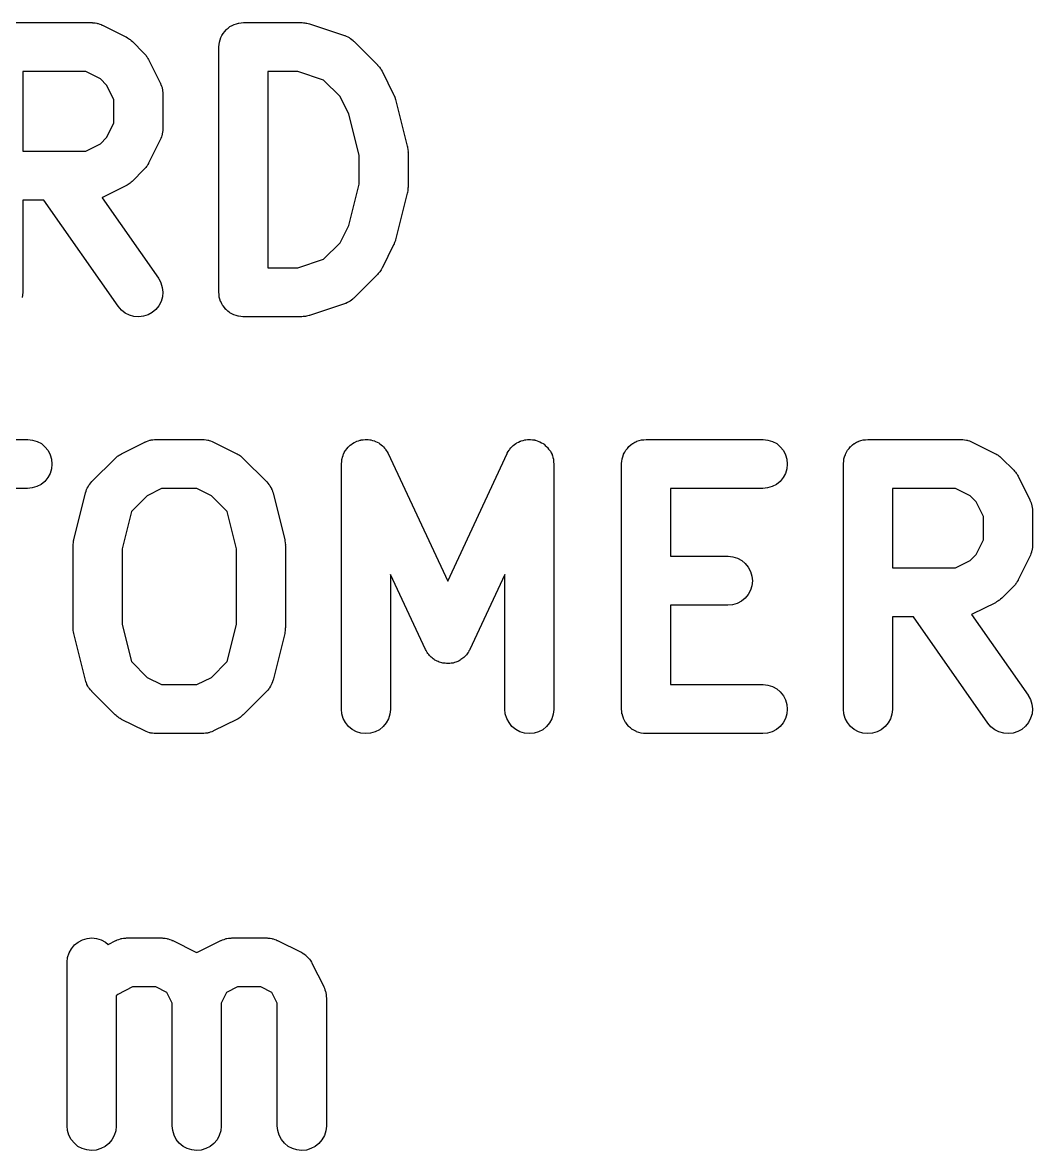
# Model space of a CAD drawing. Extents: x 74 to 212, y -170 to -83.
# Drawn here: x 205.43 to 211.61, y -112.3 to -105.4 of the extents above; entities that cross this region are included whole.
import ezdxf

# ---------------------------------------------------------------- set-up
doc = ezdxf.new("R2010")
doc.units = 0
doc.header["$MEASUREMENT"] = 0
doc.layers.add('BLACK', color=7, linetype='CONTINUOUS')

msp = doc.modelspace()

# ---------------------------------------------------------------- linework, layer by layer
at = {"layer": 'BLACK', "linetype": 'CONTINUOUS'}
for p, q in [((205.285, -105.404), (205.856, -105.404)), ((205.856, -105.404), (205.858, -105.404)), ((205.858, -105.404), (205.862, -105.405)), ((205.862, -105.405), (205.867, -105.405)), ((205.867, -105.405), (205.877, -105.406)), ((205.877, -105.406), (205.887, -105.408)), ((205.887, -105.408), (205.891, -105.409)), ((205.891, -105.409), (205.896, -105.41)), ((205.896, -105.41), (205.905, -105.413)), ((205.905, -105.413), (205.915, -105.416)), ((205.915, -105.416), (205.919, -105.419)), ((205.919, -105.419), (205.923, -105.42)), ((205.923, -105.42), (206.066, -105.492)), ((206.691, -105.438), (206.702, -105.429)), ((206.702, -105.429), (206.715, -105.422)), ((206.702, -105.429), (206.702, -105.429)), ((206.702, -105.429), (206.702, -105.429)), ((206.715, -105.422), (206.727, -105.416)), ((206.727, -105.416), (206.728, -105.415)), ((206.728, -105.415), (206.742, -105.411)), ((206.728, -105.415), (206.728, -105.415)), ((206.742, -105.411), (206.755, -105.407)), ((206.755, -105.407), (206.756, -105.407)), ((206.756, -105.407), (206.77, -105.406)), ((206.756, -105.407), (206.756, -105.407)), ((206.77, -105.406), (206.785, -105.404)), ((206.785, -105.404), (207.142, -105.404)), ((207.142, -105.404), (207.144, -105.404)), ((207.144, -105.404), (207.152, -105.405)), ((207.152, -105.405), (207.161, -105.405)), ((207.161, -105.405), (207.167, -105.407)), ((207.167, -105.407), (207.173, -105.408)), ((207.173, -105.408), (207.181, -105.41)), ((207.181, -105.41), (207.189, -105.412)), ((207.189, -105.412), (207.403, -105.483)), ((206.066, -105.492), (206.068, -105.492)), ((206.068, -105.492), (206.075, -105.497)), ((206.075, -105.497), (206.082, -105.501)), ((206.082, -105.501), (206.087, -105.505)), ((206.642, -105.51), (206.646, -105.496)), ((206.646, -105.496), (206.647, -105.495)), ((206.646, -105.496), (206.646, -105.496)), ((206.647, -105.495), (206.653, -105.483)), ((206.653, -105.483), (206.66, -105.47)), ((206.66, -105.47), (206.66, -105.47)), ((206.66, -105.47), (206.661, -105.47)), ((206.661, -105.47), (206.67, -105.459)), ((206.67, -105.459), (206.679, -105.448)), ((206.679, -105.448), (206.679, -105.447)), ((206.679, -105.447), (206.68, -105.447)), ((206.68, -105.447), (206.691, -105.438)), ((207.403, -105.483), (207.405, -105.484)), ((207.405, -105.484), (207.409, -105.486)), ((207.409, -105.486), (207.414, -105.487)), ((207.414, -105.487), (207.423, -105.492)), ((207.423, -105.492), (207.432, -105.496)), ((207.432, -105.496), (207.436, -105.499)), ((207.436, -105.499), (207.439, -105.501)), ((207.439, -105.501), (207.447, -105.508)), ((206.087, -105.505), (206.092, -105.508)), ((206.092, -105.508), (206.098, -105.514)), ((206.098, -105.514), (206.105, -105.52)), ((206.105, -105.52), (206.176, -105.591)), ((206.635, -105.552), (206.636, -105.538)), ((206.635, -105.553), (206.635, -105.552)), ((206.635, -105.554), (206.635, -105.553)), ((206.635, -105.553), (206.635, -105.553)), ((206.635, -105.553), (206.635, -105.553)), ((206.635, -107.054), (206.635, -105.554)), ((206.636, -105.538), (206.638, -105.524)), ((206.638, -105.523), (206.642, -105.51)), ((206.638, -105.524), (206.638, -105.523)), ((206.638, -105.524), (206.638, -105.524)), ((207.447, -105.508), (207.456, -105.514)), ((207.456, -105.514), (207.459, -105.517)), ((207.459, -105.517), (207.462, -105.52)), ((207.462, -105.52), (207.605, -105.662)), ((206.176, -105.591), (206.178, -105.593)), ((206.178, -105.593), (206.183, -105.599)), ((206.183, -105.599), (206.189, -105.605)), ((206.189, -105.605), (206.192, -105.611)), ((206.192, -105.611), (206.196, -105.615)), ((206.196, -105.615), (206.2, -105.623)), ((206.2, -105.623), (206.204, -105.63)), ((206.204, -105.63), (206.276, -105.773)), ((205.435, -105.704), (205.435, -106.19)), ((205.821, -105.704), (205.435, -105.704)), ((205.91, -105.749), (205.821, -105.704)), ((206.935, -105.704), (206.935, -106.904)), ((207.117, -105.704), (206.935, -105.704)), ((207.275, -105.757), (207.117, -105.704)), ((207.605, -105.662), (207.606, -105.664)), ((207.606, -105.664), (207.612, -105.671)), ((207.612, -105.671), (207.617, -105.677)), ((207.617, -105.677), (207.621, -105.682)), ((207.621, -105.682), (207.625, -105.687)), ((207.625, -105.687), (207.628, -105.694)), ((207.628, -105.694), (207.633, -105.701)), ((207.633, -105.701), (207.704, -105.844)), ((205.947, -105.786), (205.91, -105.749)), ((206.276, -105.773), (206.277, -105.775)), ((206.277, -105.775), (206.278, -105.779)), ((207.376, -105.857), (207.275, -105.757)), ((205.992, -105.875), (205.947, -105.786)), ((206.278, -105.779), (206.28, -105.783)), ((206.28, -105.783), (206.283, -105.793)), ((206.283, -105.793), (206.287, -105.802)), ((206.287, -105.802), (206.288, -105.807)), ((206.288, -105.807), (206.289, -105.811)), ((206.289, -105.811), (206.29, -105.821)), ((206.29, -105.821), (206.291, -105.831)), ((206.291, -105.831), (206.291, -105.836)), ((206.291, -105.836), (206.292, -105.84)), ((206.292, -105.84), (206.292, -106.054)), ((207.704, -105.844), (207.705, -105.846)), ((207.705, -105.846), (207.706, -105.847)), ((205.992, -106.019), (205.992, -105.875)), ((207.429, -105.964), (207.376, -105.857)), ((207.706, -105.847), (207.706, -105.847)), ((207.706, -105.847), (207.711, -105.861)), ((207.711, -105.861), (207.715, -105.874)), ((207.715, -105.874), (207.716, -105.874)), ((207.716, -105.874), (207.716, -105.875)), ((207.716, -105.875), (207.787, -106.161)), ((207.492, -106.216), (207.429, -105.964)), ((205.947, -106.108), (205.992, -106.019)), ((205.91, -106.145), (205.947, -106.108)), ((206.276, -106.121), (206.204, -106.264)), ((206.277, -106.117), (206.276, -106.121)), ((206.28, -106.113), (206.277, -106.117)), ((206.283, -106.104), (206.28, -106.113)), ((206.286, -106.094), (206.283, -106.104)), ((206.287, -106.09), (206.286, -106.094)), ((206.288, -106.085), (206.287, -106.09)), ((206.29, -106.075), (206.288, -106.085)), ((206.291, -106.065), (206.29, -106.075)), ((206.292, -106.056), (206.291, -106.061)), ((206.291, -106.061), (206.291, -106.065)), ((206.292, -106.054), (206.292, -106.056)), ((205.435, -106.19), (205.821, -106.19)), ((205.821, -106.19), (205.91, -106.145)), ((207.787, -106.161), (207.788, -106.163)), ((207.788, -106.163), (207.788, -106.165)), ((207.788, -106.165), (207.789, -106.168)), ((207.789, -106.168), (207.79, -106.18)), ((207.79, -106.18), (207.792, -106.192)), ((207.492, -106.393), (207.492, -106.216)), ((207.792, -106.192), (207.791, -106.194)), ((207.791, -106.194), (207.792, -106.197)), ((207.792, -106.197), (207.792, -106.411)), ((206.176, -106.303), (206.105, -106.375)), ((206.182, -106.297), (206.176, -106.303)), ((206.188, -106.291), (206.182, -106.297)), ((206.191, -106.285), (206.188, -106.291)), ((206.195, -106.281), (206.191, -106.285)), ((206.199, -106.273), (206.195, -106.281)), ((206.203, -106.266), (206.199, -106.273)), ((206.204, -106.264), (206.203, -106.266)), ((206.073, -106.398), (206.066, -106.403)), ((206.08, -106.394), (206.073, -106.398)), ((206.085, -106.39), (206.08, -106.394)), ((206.091, -106.387), (206.085, -106.39)), ((206.097, -106.381), (206.091, -106.387)), ((206.103, -106.376), (206.097, -106.381)), ((206.105, -106.375), (206.103, -106.376)), ((207.429, -106.645), (207.492, -106.393)), ((206.066, -106.403), (205.923, -106.474)), ((207.787, -106.448), (207.716, -106.733)), ((207.788, -106.445), (207.787, -106.448)), ((207.79, -106.431), (207.788, -106.443)), ((207.788, -106.443), (207.788, -106.445)), ((207.791, -106.419), (207.79, -106.431)), ((207.792, -106.413), (207.791, -106.416)), ((207.791, -106.416), (207.791, -106.419)), ((207.792, -106.411), (207.792, -106.413)), ((205.564, -106.49), (205.435, -106.49)), ((205.435, -106.49), (205.435, -107.054)), ((206.019, -107.14), (205.564, -106.49)), ((205.921, -106.475), (205.92, -106.476)), ((205.92, -106.476), (206.265, -106.968)), ((205.923, -106.474), (205.921, -106.475)), ((207.376, -106.751), (207.429, -106.645)), ((207.715, -106.737), (207.71, -106.75)), ((207.716, -106.733), (207.715, -106.736)), ((207.715, -106.736), (207.715, -106.736)), ((207.715, -106.736), (207.715, -106.737)), ((207.275, -106.852), (207.376, -106.751)), ((207.704, -106.764), (207.633, -106.907)), ((207.705, -106.764), (207.704, -106.764)), ((207.71, -106.75), (207.705, -106.763)), ((207.705, -106.763), (207.705, -106.764)), ((207.117, -106.904), (207.275, -106.852)), ((206.935, -106.904), (207.117, -106.904)), ((207.605, -106.946), (207.462, -107.089)), ((207.61, -106.94), (207.605, -106.946)), ((207.616, -106.933), (207.61, -106.94)), ((207.619, -106.928), (207.616, -106.933)), ((207.623, -106.923), (207.619, -106.928)), ((207.627, -106.916), (207.623, -106.923)), ((207.632, -106.909), (207.627, -106.916)), ((207.633, -106.907), (207.632, -106.909)), ((206.265, -106.968), (206.266, -106.97)), ((206.266, -106.97), (206.28, -106.996)), ((206.28, -106.996), (206.288, -107.024)), ((205.435, -107.056), (205.431, -107.085)), ((205.435, -107.054), (205.435, -107.056)), ((206.289, -107.082), (206.281, -107.11)), ((206.288, -107.024), (206.292, -107.053)), ((206.292, -107.053), (206.289, -107.082)), ((206.636, -107.068), (206.635, -107.054)), ((206.637, -107.082), (206.636, -107.068)), ((206.637, -107.083), (206.637, -107.082)), ((206.641, -107.097), (206.637, -107.083)), ((206.637, -107.083), (206.637, -107.083)), ((206.038, -107.163), (206.019, -107.14)), ((206.267, -107.136), (206.249, -107.159)), ((206.281, -107.11), (206.267, -107.136)), ((206.645, -107.11), (206.641, -107.097)), ((206.646, -107.111), (206.645, -107.11)), ((206.652, -107.124), (206.646, -107.111)), ((206.646, -107.111), (206.646, -107.111)), ((206.659, -107.136), (206.652, -107.124)), ((206.659, -107.137), (206.659, -107.136)), ((206.66, -107.137), (206.659, -107.137)), ((206.668, -107.148), (206.66, -107.137)), ((206.677, -107.159), (206.668, -107.148)), ((207.403, -107.125), (207.189, -107.197)), ((207.407, -107.123), (207.403, -107.125)), ((207.412, -107.122), (207.407, -107.123)), ((207.421, -107.117), (207.412, -107.122)), ((207.43, -107.113), (207.421, -107.117)), ((207.434, -107.111), (207.43, -107.113)), ((207.438, -107.109), (207.434, -107.111)), ((207.446, -107.102), (207.438, -107.109)), ((207.454, -107.096), (207.446, -107.102)), ((207.457, -107.093), (207.454, -107.096)), ((207.461, -107.09), (207.457, -107.093)), ((207.462, -107.089), (207.461, -107.09)), ((206.061, -107.181), (206.038, -107.163)), ((206.087, -107.194), (206.061, -107.181)), ((206.115, -107.202), (206.087, -107.194)), ((206.144, -107.204), (206.115, -107.202)), ((206.173, -107.201), (206.144, -107.204)), ((206.201, -107.192), (206.173, -107.201)), ((206.227, -107.178), (206.201, -107.192)), ((206.249, -107.159), (206.227, -107.178)), ((206.678, -107.16), (206.677, -107.159)), ((206.689, -107.169), (206.678, -107.16)), ((206.678, -107.16), (206.678, -107.16)), ((206.7, -107.178), (206.689, -107.169)), ((206.701, -107.179), (206.7, -107.178)), ((206.7, -107.178), (206.7, -107.178)), ((206.713, -107.185), (206.701, -107.179)), ((206.725, -107.192), (206.713, -107.185)), ((206.726, -107.192), (206.725, -107.192)), ((206.726, -107.193), (206.726, -107.192)), ((206.74, -107.197), (206.726, -107.193)), ((206.753, -107.201), (206.74, -107.197)), ((206.754, -107.201), (206.753, -107.201)), ((206.768, -107.203), (206.754, -107.201)), ((206.754, -107.201), (206.754, -107.201)), ((206.782, -107.204), (206.768, -107.203)), ((206.783, -107.204), (206.782, -107.204)), ((206.784, -107.204), (206.783, -107.204)), ((206.783, -107.204), (206.783, -107.204)), ((206.785, -107.204), (206.784, -107.204)), ((207.142, -107.204), (206.785, -107.204)), ((207.15, -107.203), (207.142, -107.204)), ((207.158, -107.203), (207.15, -107.203)), ((207.165, -107.202), (207.158, -107.203)), ((207.171, -107.201), (207.165, -107.202)), ((207.179, -107.199), (207.171, -107.201)), ((207.187, -107.197), (207.179, -107.199)), ((207.189, -107.197), (207.187, -107.197)), ((204.606, -107.954), (205.463, -107.954)), ((205.463, -107.954), (205.465, -107.954)), ((205.465, -107.954), (205.494, -107.958)), ((205.494, -107.958), (205.522, -107.966)), ((205.522, -107.966), (205.548, -107.98)), ((205.548, -107.98), (205.57, -107.999)), ((206.039, -108.042), (206.182, -107.97)), ((206.182, -107.97), (206.184, -107.969)), ((206.184, -107.969), (206.188, -107.968)), ((206.188, -107.968), (206.192, -107.966)), ((206.192, -107.966), (206.201, -107.963)), ((206.201, -107.963), (206.211, -107.959)), ((206.211, -107.959), (206.215, -107.958)), ((206.215, -107.958), (206.22, -107.957)), ((206.22, -107.957), (206.23, -107.956)), ((206.23, -107.956), (206.24, -107.955)), ((206.24, -107.955), (206.244, -107.955)), ((206.244, -107.955), (206.249, -107.954)), ((206.249, -107.954), (206.535, -107.954)), ((206.535, -107.954), (206.537, -107.954)), ((206.537, -107.954), (206.541, -107.955)), ((206.541, -107.955), (206.545, -107.955)), ((206.545, -107.955), (206.556, -107.956)), ((206.556, -107.956), (206.566, -107.958)), ((206.566, -107.958), (206.57, -107.959)), ((206.57, -107.959), (206.574, -107.96)), ((206.574, -107.96), (206.584, -107.963)), ((206.584, -107.963), (206.594, -107.966)), ((206.594, -107.966), (206.597, -107.969)), ((206.597, -107.969), (206.602, -107.97)), ((206.602, -107.97), (206.744, -108.042)), ((207.438, -107.99), (207.447, -107.983)), ((207.447, -107.983), (207.45, -107.981)), ((207.45, -107.981), (207.452, -107.979)), ((207.452, -107.979), (207.462, -107.974)), ((207.462, -107.974), (207.472, -107.968)), ((207.472, -107.968), (207.475, -107.967)), ((207.475, -107.967), (207.478, -107.965)), ((207.478, -107.965), (207.489, -107.962)), ((207.489, -107.962), (207.5, -107.958)), ((207.5, -107.958), (207.503, -107.958)), ((207.503, -107.958), (207.506, -107.957)), ((207.506, -107.957), (207.518, -107.956)), ((207.518, -107.956), (207.529, -107.954)), ((207.529, -107.954), (207.532, -107.955)), ((207.532, -107.955), (207.536, -107.954)), ((207.536, -107.954), (207.547, -107.955)), ((207.547, -107.955), (207.558, -107.956)), ((207.558, -107.956), (207.561, -107.957)), ((207.561, -107.957), (207.565, -107.957)), ((207.565, -107.957), (207.575, -107.961)), ((207.575, -107.961), (207.586, -107.963)), ((207.586, -107.963), (207.589, -107.965)), ((207.589, -107.965), (207.593, -107.966)), ((207.593, -107.966), (207.603, -107.971)), ((207.603, -107.971), (207.613, -107.976)), ((207.613, -107.976), (207.615, -107.978)), ((207.615, -107.978), (207.618, -107.98)), ((207.618, -107.98), (207.627, -107.987)), ((208.444, -107.986), (208.452, -107.979)), ((208.452, -107.979), (208.455, -107.977)), ((208.455, -107.977), (208.458, -107.975)), ((208.458, -107.975), (208.468, -107.97)), ((208.468, -107.97), (208.478, -107.965)), ((208.478, -107.965), (208.482, -107.964)), ((208.482, -107.964), (208.485, -107.963)), ((208.485, -107.963), (208.496, -107.96)), ((208.496, -107.96), (208.506, -107.957)), ((208.506, -107.957), (208.51, -107.957)), ((208.51, -107.957), (208.513, -107.956)), ((208.513, -107.956), (208.524, -107.955)), ((208.524, -107.955), (208.536, -107.954)), ((208.536, -107.954), (208.539, -107.955)), ((208.539, -107.955), (208.542, -107.954)), ((208.542, -107.954), (208.554, -107.956)), ((208.554, -107.956), (208.565, -107.957)), ((208.565, -107.957), (208.568, -107.958)), ((208.568, -107.958), (208.571, -107.959)), ((208.571, -107.959), (208.582, -107.963)), ((208.582, -107.963), (208.593, -107.966)), ((208.593, -107.966), (208.596, -107.968)), ((208.596, -107.968), (208.599, -107.969)), ((208.599, -107.969), (208.609, -107.975)), ((208.609, -107.975), (208.618, -107.98)), ((208.618, -107.98), (208.621, -107.982)), ((208.621, -107.982), (208.624, -107.984)), ((208.624, -107.984), (208.632, -107.991)), ((209.155, -107.988), (209.166, -107.979)), ((209.166, -107.979), (209.166, -107.979)), ((209.166, -107.979), (209.167, -107.979)), ((209.167, -107.979), (209.179, -107.972)), ((209.179, -107.972), (209.192, -107.966)), ((209.192, -107.966), (209.192, -107.965)), ((209.192, -107.965), (209.193, -107.965)), ((209.193, -107.965), (209.206, -107.961)), ((209.206, -107.961), (209.22, -107.957)), ((209.22, -107.957), (209.22, -107.957)), ((209.22, -107.957), (209.221, -107.957)), ((209.221, -107.957), (209.235, -107.956)), ((209.235, -107.956), (209.249, -107.954)), ((209.249, -107.954), (209.963, -107.954)), ((209.963, -107.954), (209.965, -107.954)), ((209.965, -107.954), (209.994, -107.958)), ((209.994, -107.958), (210.022, -107.966)), ((210.022, -107.966), (210.048, -107.98)), ((210.048, -107.98), (210.07, -107.999)), ((210.512, -107.988), (210.523, -107.979)), ((210.523, -107.979), (210.523, -107.979)), ((210.523, -107.979), (210.524, -107.979)), ((210.524, -107.979), (210.536, -107.972)), ((210.536, -107.972), (210.549, -107.966)), ((210.549, -107.966), (210.549, -107.965)), ((210.549, -107.965), (210.55, -107.965)), ((210.55, -107.965), (210.563, -107.961)), ((210.563, -107.961), (210.577, -107.957)), ((210.577, -107.957), (210.577, -107.957)), ((210.577, -107.957), (210.578, -107.957)), ((210.578, -107.957), (210.592, -107.956)), ((210.592, -107.956), (210.606, -107.954)), ((210.606, -107.954), (211.177, -107.954)), ((211.177, -107.954), (211.179, -107.954)), ((211.179, -107.954), (211.184, -107.955)), ((211.184, -107.955), (211.188, -107.955)), ((211.188, -107.955), (211.198, -107.956)), ((211.198, -107.956), (211.209, -107.958)), ((211.209, -107.958), (211.213, -107.959)), ((211.213, -107.959), (211.217, -107.96)), ((211.217, -107.96), (211.227, -107.963)), ((211.227, -107.963), (211.236, -107.966)), ((211.236, -107.966), (211.24, -107.969)), ((211.24, -107.969), (211.244, -107.97)), ((211.244, -107.97), (211.387, -108.042)), ((205.57, -107.999), (205.589, -108.022)), ((205.589, -108.022), (205.602, -108.048)), ((205.602, -108.048), (205.61, -108.076)), ((206.014, -108.057), (206.019, -108.054)), ((206.019, -108.054), (206.024, -108.05)), ((206.024, -108.05), (206.032, -108.046)), ((206.032, -108.046), (206.039, -108.042)), ((206.744, -108.042), (206.746, -108.042)), ((206.746, -108.042), (206.753, -108.047)), ((206.753, -108.047), (206.761, -108.051)), ((206.761, -108.051), (206.766, -108.055)), ((207.391, -108.062), (207.394, -108.052)), ((207.394, -108.052), (207.396, -108.048)), ((207.396, -108.048), (207.397, -108.045)), ((207.397, -108.045), (207.402, -108.035)), ((207.402, -108.035), (207.407, -108.025)), ((207.407, -108.025), (207.409, -108.023)), ((207.409, -108.023), (207.411, -108.02)), ((207.411, -108.02), (207.418, -108.011)), ((207.418, -108.011), (207.425, -108.002)), ((207.425, -108.002), (207.427, -108)), ((207.427, -108), (207.43, -107.997)), ((207.43, -107.997), (207.438, -107.99)), ((207.627, -107.987), (207.636, -107.994)), ((207.636, -107.994), (207.638, -107.996)), ((207.638, -107.996), (207.641, -107.999)), ((207.641, -107.999), (207.648, -108.007)), ((207.648, -108.007), (207.656, -108.016)), ((207.656, -108.016), (207.657, -108.019)), ((207.657, -108.019), (207.659, -108.021)), ((207.659, -108.021), (207.665, -108.031)), ((207.665, -108.031), (207.67, -108.041)), ((207.67, -108.041), (208.035, -108.821)), ((208.035, -108.821), (208.399, -108.041)), ((208.399, -108.039), (208.405, -108.029)), ((208.399, -108.041), (208.399, -108.039)), ((208.405, -108.029), (208.411, -108.02)), ((208.411, -108.02), (208.413, -108.017)), ((208.413, -108.017), (208.415, -108.014)), ((208.415, -108.014), (208.422, -108.006)), ((208.422, -108.006), (208.43, -107.997)), ((208.43, -107.997), (208.432, -107.995)), ((208.432, -107.995), (208.435, -107.992)), ((208.435, -107.992), (208.444, -107.986)), ((208.632, -107.991), (208.641, -107.999)), ((208.641, -107.999), (208.643, -108.001)), ((208.643, -108.001), (208.646, -108.004)), ((208.646, -108.004), (208.652, -108.013)), ((208.652, -108.013), (208.659, -108.021)), ((208.659, -108.021), (208.661, -108.024)), ((208.661, -108.024), (208.663, -108.027)), ((208.663, -108.027), (208.668, -108.037)), ((208.668, -108.037), (208.673, -108.047)), ((208.673, -108.047), (208.674, -108.05)), ((208.674, -108.05), (208.676, -108.053)), ((208.676, -108.053), (208.678, -108.064)), ((209.106, -108.06), (209.111, -108.046)), ((209.111, -108.045), (209.118, -108.033)), ((209.111, -108.046), (209.111, -108.045)), ((209.111, -108.046), (209.111, -108.046)), ((209.118, -108.033), (209.124, -108.02)), ((209.124, -108.02), (209.125, -108.02)), ((209.125, -108.02), (209.134, -108.009)), ((209.125, -108.02), (209.125, -108.02)), ((209.134, -108.009), (209.143, -107.998)), ((209.143, -107.998), (209.144, -107.997)), ((209.144, -107.997), (209.155, -107.988)), ((209.144, -107.997), (209.144, -107.997)), ((210.07, -107.999), (210.089, -108.022)), ((210.089, -108.022), (210.102, -108.048)), ((210.102, -108.048), (210.11, -108.076)), ((210.463, -108.06), (210.468, -108.046)), ((210.468, -108.045), (210.475, -108.033)), ((210.468, -108.046), (210.468, -108.045)), ((210.468, -108.046), (210.468, -108.046)), ((210.475, -108.033), (210.482, -108.02)), ((210.482, -108.02), (210.491, -108.009)), ((210.482, -108.02), (210.482, -108.02)), ((210.482, -108.02), (210.482, -108.02)), ((210.491, -108.009), (210.5, -107.998)), ((210.5, -107.998), (210.501, -107.997)), ((210.501, -107.997), (210.512, -107.988)), ((210.501, -107.997), (210.501, -107.997)), ((211.387, -108.042), (211.389, -108.042)), ((211.389, -108.042), (211.396, -108.047)), ((211.396, -108.047), (211.404, -108.051)), ((211.404, -108.051), (211.408, -108.055)), ((205.61, -108.076), (205.613, -108.105)), ((205.613, -108.105), (205.61, -108.134)), ((205.857, -108.212), (206, -108.07)), ((206, -108.07), (206.001, -108.068)), ((206.001, -108.068), (206.008, -108.063)), ((206.008, -108.063), (206.014, -108.057)), ((206.766, -108.055), (206.771, -108.058)), ((206.771, -108.058), (206.777, -108.064)), ((206.777, -108.064), (206.783, -108.07)), ((206.783, -108.07), (206.926, -108.212)), ((207.385, -108.102), (207.386, -108.091)), ((207.385, -108.104), (207.385, -108.102)), ((207.385, -109.604), (207.385, -108.104)), ((207.386, -108.091), (207.387, -108.08)), ((207.387, -108.076), (207.388, -108.073)), ((207.387, -108.08), (207.387, -108.076)), ((207.388, -108.073), (207.391, -108.062)), ((208.678, -108.064), (208.682, -108.075)), ((208.682, -108.075), (208.682, -108.079)), ((208.682, -108.079), (208.683, -108.082)), ((208.683, -108.082), (208.683, -108.093)), ((208.683, -108.093), (208.685, -108.104)), ((208.685, -108.104), (208.685, -109.604)), ((209.099, -108.102), (209.1, -108.088)), ((209.099, -108.103), (209.099, -108.102)), ((209.099, -108.104), (209.099, -108.103)), ((209.099, -108.103), (209.099, -108.103)), ((209.099, -108.103), (209.099, -108.103)), ((209.099, -109.604), (209.099, -108.104)), ((209.1, -108.088), (209.102, -108.074)), ((209.102, -108.073), (209.106, -108.06)), ((209.102, -108.074), (209.102, -108.073)), ((209.102, -108.074), (209.102, -108.074)), ((210.11, -108.076), (210.113, -108.105)), ((210.113, -108.105), (210.11, -108.134)), ((210.456, -108.102), (210.458, -108.088)), ((210.456, -108.103), (210.456, -108.102)), ((210.456, -108.104), (210.456, -108.103)), ((210.456, -108.103), (210.456, -108.103)), ((210.456, -108.103), (210.456, -108.103)), ((210.456, -109.604), (210.456, -108.104)), ((210.458, -108.088), (210.459, -108.074)), ((210.459, -108.073), (210.463, -108.06)), ((210.459, -108.074), (210.459, -108.073)), ((210.459, -108.074), (210.459, -108.074)), ((211.408, -108.055), (211.414, -108.058)), ((211.414, -108.058), (211.42, -108.064)), ((211.42, -108.064), (211.426, -108.07)), ((211.426, -108.07), (211.498, -108.141)), ((205.587, -108.188), (205.569, -108.211)), ((205.601, -108.162), (205.587, -108.188)), ((205.61, -108.134), (205.601, -108.162)), ((210.087, -108.188), (210.069, -108.211)), ((210.101, -108.162), (210.087, -108.188)), ((210.11, -108.134), (210.101, -108.162)), ((211.498, -108.141), (211.499, -108.143)), ((211.499, -108.143), (211.504, -108.149)), ((211.504, -108.149), (211.51, -108.155)), ((211.51, -108.155), (211.514, -108.161)), ((211.514, -108.161), (211.517, -108.165)), ((211.517, -108.165), (211.521, -108.173)), ((211.521, -108.173), (211.526, -108.18)), ((211.526, -108.18), (211.597, -108.323)), ((205.463, -108.254), (205.185, -108.254)), ((205.492, -108.251), (205.463, -108.254)), ((205.52, -108.243), (205.492, -108.251)), ((205.546, -108.229), (205.52, -108.243)), ((205.569, -108.211), (205.546, -108.229)), ((205.822, -108.271), (205.825, -108.261)), ((205.825, -108.261), (205.827, -108.257)), ((205.827, -108.257), (205.828, -108.253)), ((205.828, -108.253), (205.834, -108.244)), ((205.834, -108.244), (205.838, -108.235)), ((205.838, -108.235), (205.841, -108.232)), ((205.841, -108.232), (205.844, -108.228)), ((205.844, -108.228), (205.851, -108.22)), ((205.851, -108.22), (205.857, -108.212)), ((206.284, -108.254), (206.195, -108.299)), ((206.499, -108.254), (206.284, -108.254)), ((206.589, -108.299), (206.499, -108.254)), ((206.926, -108.212), (206.928, -108.214)), ((206.928, -108.214), (206.934, -108.222)), ((206.934, -108.222), (206.941, -108.229)), ((206.941, -108.229), (206.943, -108.233)), ((206.943, -108.233), (206.946, -108.237)), ((206.946, -108.237), (206.951, -108.246)), ((206.951, -108.246), (206.956, -108.255)), ((206.956, -108.255), (206.957, -108.259)), ((206.957, -108.259), (206.96, -108.263)), ((209.963, -108.254), (209.399, -108.254)), ((209.399, -108.254), (209.399, -108.669)), ((209.992, -108.251), (209.963, -108.254)), ((210.02, -108.243), (209.992, -108.251)), ((210.046, -108.229), (210.02, -108.243)), ((210.069, -108.211), (210.046, -108.229)), ((210.756, -108.254), (210.756, -108.74)), ((211.142, -108.254), (210.756, -108.254)), ((211.231, -108.299), (211.142, -108.254)), ((205.746, -108.568), (205.818, -108.282)), ((205.818, -108.28), (205.822, -108.271)), ((205.818, -108.282), (205.818, -108.28)), ((206.195, -108.299), (206.099, -108.395)), ((206.685, -108.395), (206.589, -108.299)), ((206.96, -108.263), (206.962, -108.273)), ((206.962, -108.273), (206.966, -108.282)), ((206.966, -108.282), (207.037, -108.568)), ((211.268, -108.336), (211.231, -108.299)), ((211.597, -108.323), (211.598, -108.325)), ((211.598, -108.325), (211.6, -108.329)), ((211.6, -108.329), (211.602, -108.333)), ((206.099, -108.395), (206.042, -108.623)), ((206.742, -108.623), (206.685, -108.395)), ((211.313, -108.425), (211.268, -108.336)), ((211.602, -108.333), (211.605, -108.343)), ((211.605, -108.343), (211.608, -108.352)), ((211.608, -108.352), (211.609, -108.357)), ((211.609, -108.357), (211.61, -108.361)), ((211.61, -108.361), (211.611, -108.371)), ((211.611, -108.371), (211.613, -108.381)), ((211.613, -108.381), (211.613, -108.386)), ((211.613, -108.386), (211.613, -108.39)), ((211.613, -108.39), (211.613, -108.604)), ((211.313, -108.569), (211.313, -108.425)), ((205.742, -108.597), (205.744, -108.585)), ((205.742, -108.6), (205.742, -108.597)), ((205.742, -108.602), (205.742, -108.6)), ((205.742, -108.604), (205.742, -108.602)), ((205.742, -109.104), (205.742, -108.604)), ((205.744, -108.585), (205.745, -108.573)), ((205.745, -108.573), (205.746, -108.571)), ((205.746, -108.571), (205.746, -108.568)), ((207.037, -108.568), (207.038, -108.57)), ((207.038, -108.57), (207.038, -108.573)), ((207.038, -108.573), (207.039, -108.575)), ((207.039, -108.575), (207.04, -108.587)), ((207.04, -108.587), (207.042, -108.599)), ((207.042, -108.599), (207.041, -108.602)), ((207.041, -108.602), (207.042, -108.604)), ((207.042, -108.604), (207.042, -109.104)), ((211.268, -108.658), (211.313, -108.569)), ((211.613, -108.604), (211.613, -108.606)), ((211.613, -108.606), (211.613, -108.611)), ((206.042, -108.623), (206.042, -109.086)), ((206.742, -109.086), (206.742, -108.623)), ((209.399, -108.669), (209.749, -108.669)), ((209.749, -108.669), (209.751, -108.669)), ((209.751, -108.669), (209.78, -108.672)), ((209.78, -108.672), (209.808, -108.681)), ((211.231, -108.695), (211.268, -108.658)), ((211.597, -108.671), (211.526, -108.814)), ((211.599, -108.667), (211.597, -108.671)), ((211.601, -108.663), (211.599, -108.667)), ((211.604, -108.654), (211.601, -108.663)), ((211.608, -108.644), (211.604, -108.654)), ((211.61, -108.635), (211.608, -108.64)), ((211.608, -108.64), (211.608, -108.644)), ((211.611, -108.625), (211.61, -108.635)), ((211.613, -108.615), (211.611, -108.625)), ((211.613, -108.611), (211.613, -108.615)), ((209.808, -108.681), (209.834, -108.695)), ((209.834, -108.695), (209.856, -108.714)), ((209.856, -108.714), (209.874, -108.736)), ((209.874, -108.736), (209.888, -108.762)), ((210.756, -108.74), (211.142, -108.74)), ((211.142, -108.74), (211.231, -108.695)), ((207.899, -109.239), (207.685, -108.78)), ((207.685, -108.78), (207.685, -109.604)), ((208.385, -108.78), (208.17, -109.239)), ((208.385, -109.604), (208.385, -108.78)), ((209.888, -108.762), (209.896, -108.79)), ((209.896, -108.79), (209.899, -108.82)), ((209.887, -108.877), (209.873, -108.902)), ((209.896, -108.849), (209.887, -108.877)), ((209.899, -108.82), (209.896, -108.849)), ((211.498, -108.853), (211.426, -108.925)), ((211.503, -108.847), (211.498, -108.853)), ((211.509, -108.841), (211.503, -108.847)), ((211.512, -108.835), (211.509, -108.841)), ((211.516, -108.831), (211.512, -108.835)), ((211.52, -108.823), (211.516, -108.831)), ((211.525, -108.816), (211.52, -108.823)), ((211.526, -108.814), (211.525, -108.816)), ((209.832, -108.943), (209.806, -108.957)), ((209.854, -108.925), (209.832, -108.943)), ((209.873, -108.902), (209.854, -108.925)), ((211.394, -108.948), (211.387, -108.953)), ((211.402, -108.944), (211.394, -108.948)), ((211.407, -108.94), (211.402, -108.944)), ((211.412, -108.937), (211.407, -108.94)), ((211.418, -108.931), (211.412, -108.937)), ((211.425, -108.926), (211.418, -108.931)), ((211.426, -108.925), (211.425, -108.926)), ((209.749, -108.969), (209.399, -108.969)), ((209.399, -108.969), (209.399, -109.454)), ((209.778, -108.966), (209.749, -108.969)), ((209.806, -108.957), (209.778, -108.966)), ((211.387, -108.953), (211.244, -109.024)), ((206.042, -109.086), (206.099, -109.313)), ((206.685, -109.313), (206.742, -109.086)), ((210.885, -109.04), (210.756, -109.04)), ((210.756, -109.04), (210.756, -109.604)), ((211.34, -109.69), (210.885, -109.04)), ((211.243, -109.025), (211.241, -109.026)), ((211.241, -109.026), (211.586, -109.518)), ((211.244, -109.024), (211.243, -109.025)), ((205.742, -109.107), (205.742, -109.104)), ((205.742, -109.11), (205.742, -109.107)), ((205.743, -109.121), (205.742, -109.11)), ((205.745, -109.133), (205.743, -109.121)), ((205.745, -109.136), (205.745, -109.133)), ((205.746, -109.139), (205.745, -109.136)), ((205.746, -109.141), (205.746, -109.139)), ((205.818, -109.426), (205.746, -109.141)), ((207.037, -109.141), (206.966, -109.426)), ((207.038, -109.138), (207.037, -109.141)), ((207.04, -109.124), (207.038, -109.135)), ((207.038, -109.135), (207.038, -109.138)), ((207.041, -109.112), (207.04, -109.124)), ((207.042, -109.106), (207.041, -109.109)), ((207.041, -109.109), (207.041, -109.112)), ((207.042, -109.104), (207.042, -109.106)), ((207.903, -109.246), (207.899, -109.239)), ((207.906, -109.253), (207.903, -109.246)), ((207.91, -109.258), (207.906, -109.253)), ((207.913, -109.264), (207.91, -109.258)), ((207.919, -109.27), (207.913, -109.264)), ((207.923, -109.276), (207.919, -109.27)), ((207.928, -109.281), (207.923, -109.276)), ((207.933, -109.286), (207.928, -109.281)), ((207.939, -109.291), (207.933, -109.286)), ((207.945, -109.296), (207.939, -109.291)), ((207.951, -109.3), (207.945, -109.296)), ((208.128, -109.292), (208.122, -109.297)), ((208.134, -109.288), (208.128, -109.292)), ((208.139, -109.282), (208.134, -109.288)), ((208.144, -109.278), (208.139, -109.282)), ((208.149, -109.272), (208.144, -109.278)), ((208.154, -109.266), (208.149, -109.272)), ((208.158, -109.26), (208.154, -109.266)), ((208.162, -109.255), (208.158, -109.26)), ((208.165, -109.248), (208.162, -109.255)), ((208.17, -109.241), (208.165, -109.248)), ((208.17, -109.239), (208.17, -109.241)), ((206.099, -109.313), (206.195, -109.41)), ((206.589, -109.41), (206.685, -109.313)), ((207.956, -109.304), (207.951, -109.3)), ((207.963, -109.307), (207.956, -109.304)), ((207.97, -109.311), (207.963, -109.307)), ((207.977, -109.313), (207.97, -109.311)), ((207.983, -109.316), (207.977, -109.313)), ((207.99, -109.318), (207.983, -109.316)), ((207.998, -109.321), (207.99, -109.318)), ((208.004, -109.322), (207.998, -109.321)), ((208.011, -109.324), (208.004, -109.322)), ((208.019, -109.324), (208.011, -109.324)), ((208.027, -109.325), (208.019, -109.324)), ((208.033, -109.325), (208.027, -109.325)), ((208.04, -109.326), (208.033, -109.325)), ((208.048, -109.325), (208.04, -109.326)), ((208.056, -109.324), (208.048, -109.325)), ((208.063, -109.323), (208.056, -109.324)), ((208.069, -109.322), (208.063, -109.323)), ((208.077, -109.319), (208.069, -109.322)), ((208.084, -109.317), (208.077, -109.319)), ((208.091, -109.314), (208.084, -109.317)), ((208.097, -109.312), (208.091, -109.314)), ((208.104, -109.308), (208.097, -109.312)), ((208.111, -109.305), (208.104, -109.308)), ((208.116, -109.301), (208.111, -109.305)), ((208.122, -109.297), (208.116, -109.301)), ((205.821, -109.436), (205.818, -109.426)), ((206.195, -109.41), (206.284, -109.454)), ((206.499, -109.454), (206.589, -109.41)), ((206.965, -109.428), (206.962, -109.438)), ((206.966, -109.426), (206.965, -109.428)), ((205.824, -109.446), (205.821, -109.436)), ((205.826, -109.45), (205.824, -109.446)), ((205.827, -109.454), (205.826, -109.45)), ((205.833, -109.463), (205.827, -109.454)), ((205.837, -109.472), (205.833, -109.463)), ((205.84, -109.475), (205.837, -109.472)), ((205.842, -109.479), (205.84, -109.475)), ((205.849, -109.487), (205.842, -109.479)), ((205.856, -109.495), (205.849, -109.487)), ((205.857, -109.496), (205.856, -109.495)), ((206, -109.639), (205.857, -109.496)), ((206.284, -109.454), (206.499, -109.454)), ((206.926, -109.496), (206.783, -109.639)), ((206.933, -109.488), (206.926, -109.496)), ((206.94, -109.481), (206.933, -109.488)), ((206.942, -109.477), (206.94, -109.481)), ((206.945, -109.473), (206.942, -109.477)), ((206.95, -109.464), (206.945, -109.473)), ((206.955, -109.456), (206.95, -109.464)), ((206.957, -109.452), (206.955, -109.456)), ((206.959, -109.448), (206.957, -109.452)), ((206.962, -109.438), (206.959, -109.448)), ((209.399, -109.454), (209.963, -109.454)), ((209.963, -109.454), (209.965, -109.454)), ((209.965, -109.454), (209.994, -109.458)), ((209.994, -109.458), (210.022, -109.466)), ((210.022, -109.466), (210.048, -109.48)), ((210.048, -109.48), (210.07, -109.499)), ((210.07, -109.499), (210.089, -109.522)), ((210.089, -109.522), (210.102, -109.548)), ((210.102, -109.548), (210.11, -109.576)), ((211.586, -109.518), (211.587, -109.52)), ((211.587, -109.52), (211.601, -109.546)), ((211.601, -109.546), (211.61, -109.574)), ((206.006, -109.644), (206, -109.639)), ((206.782, -109.64), (206.775, -109.646)), ((206.783, -109.639), (206.782, -109.64)), ((207.387, -109.633), (207.385, -109.604)), ((207.396, -109.661), (207.387, -109.633)), ((207.681, -109.635), (207.672, -109.663)), ((207.685, -109.606), (207.681, -109.635)), ((207.685, -109.604), (207.685, -109.606)), ((208.387, -109.633), (208.385, -109.604)), ((208.396, -109.661), (208.387, -109.633)), ((208.681, -109.635), (208.672, -109.663)), ((208.685, -109.606), (208.681, -109.635)), ((208.685, -109.604), (208.685, -109.606)), ((209.1, -109.618), (209.099, -109.604)), ((209.101, -109.632), (209.1, -109.618)), ((209.102, -109.633), (209.101, -109.632)), ((209.106, -109.647), (209.102, -109.633)), ((209.102, -109.633), (209.102, -109.633)), ((210.11, -109.634), (210.101, -109.662)), ((210.11, -109.576), (210.113, -109.605)), ((210.113, -109.605), (210.11, -109.634)), ((210.459, -109.633), (210.456, -109.604)), ((210.467, -109.661), (210.459, -109.633)), ((210.753, -109.635), (210.744, -109.663)), ((210.756, -109.606), (210.753, -109.635)), ((210.756, -109.604), (210.756, -109.606)), ((211.611, -109.632), (211.602, -109.66)), ((211.61, -109.574), (211.613, -109.603)), ((211.613, -109.603), (211.611, -109.632)), ((206.012, -109.65), (206.006, -109.644)), ((206.018, -109.654), (206.012, -109.65)), ((206.023, -109.657), (206.018, -109.654)), ((206.03, -109.661), (206.023, -109.657)), ((206.037, -109.666), (206.03, -109.661)), ((206.039, -109.667), (206.037, -109.666)), ((206.182, -109.738), (206.039, -109.667)), ((206.744, -109.667), (206.602, -109.738)), ((206.752, -109.663), (206.744, -109.667)), ((206.759, -109.659), (206.752, -109.663)), ((206.764, -109.655), (206.759, -109.659)), ((206.769, -109.651), (206.764, -109.655)), ((206.775, -109.646), (206.769, -109.651)), ((207.41, -109.687), (207.396, -109.661)), ((207.428, -109.71), (207.41, -109.687)), ((207.451, -109.729), (207.428, -109.71)), ((207.658, -109.689), (207.639, -109.711)), ((207.672, -109.663), (207.658, -109.689)), ((208.41, -109.687), (208.396, -109.661)), ((208.428, -109.71), (208.41, -109.687)), ((208.451, -109.729), (208.428, -109.71)), ((208.658, -109.689), (208.639, -109.711)), ((208.672, -109.663), (208.658, -109.689)), ((209.11, -109.66), (209.106, -109.647)), ((209.11, -109.661), (209.11, -109.66)), ((209.117, -109.674), (209.11, -109.661)), ((209.11, -109.661), (209.11, -109.661)), ((209.123, -109.686), (209.117, -109.674)), ((209.124, -109.687), (209.123, -109.686)), ((209.133, -109.698), (209.124, -109.687)), ((209.124, -109.687), (209.124, -109.687)), ((209.142, -109.709), (209.133, -109.698)), ((209.142, -109.71), (209.142, -109.709)), ((209.153, -109.719), (209.142, -109.71)), ((209.142, -109.71), (209.142, -109.71)), ((210.087, -109.688), (210.069, -109.711)), ((210.101, -109.662), (210.087, -109.688)), ((210.481, -109.687), (210.467, -109.661)), ((210.5, -109.71), (210.481, -109.687)), ((210.522, -109.729), (210.5, -109.71)), ((210.73, -109.689), (210.711, -109.711)), ((210.744, -109.663), (210.73, -109.689)), ((211.359, -109.713), (211.34, -109.69)), ((211.571, -109.709), (211.548, -109.728)), ((211.589, -109.686), (211.571, -109.709)), ((211.602, -109.66), (211.589, -109.686)), ((206.186, -109.74), (206.182, -109.738)), ((206.19, -109.742), (206.186, -109.74)), ((206.199, -109.745), (206.19, -109.742)), ((206.209, -109.749), (206.199, -109.745)), ((206.213, -109.75), (206.209, -109.749)), ((206.218, -109.751), (206.213, -109.75)), ((206.228, -109.752), (206.218, -109.751)), ((206.238, -109.754), (206.228, -109.752)), ((206.242, -109.754), (206.238, -109.754)), ((206.247, -109.754), (206.242, -109.754)), ((206.249, -109.754), (206.247, -109.754)), ((206.535, -109.754), (206.249, -109.754)), ((206.539, -109.754), (206.535, -109.754)), ((206.543, -109.754), (206.539, -109.754)), ((206.553, -109.752), (206.543, -109.754)), ((206.564, -109.751), (206.553, -109.752)), ((206.568, -109.75), (206.564, -109.751)), ((206.572, -109.749), (206.568, -109.75)), ((206.582, -109.746), (206.572, -109.749)), ((206.592, -109.743), (206.582, -109.746)), ((206.596, -109.741), (206.592, -109.743)), ((206.6, -109.739), (206.596, -109.741)), ((206.602, -109.738), (206.6, -109.739)), ((207.476, -109.743), (207.451, -109.729)), ((207.504, -109.751), (207.476, -109.743)), ((207.533, -109.754), (207.504, -109.751)), ((207.563, -109.752), (207.533, -109.754)), ((207.591, -109.743), (207.563, -109.752)), ((207.617, -109.73), (207.591, -109.743)), ((207.639, -109.711), (207.617, -109.73)), ((208.476, -109.743), (208.451, -109.729)), ((208.504, -109.751), (208.476, -109.743)), ((208.533, -109.754), (208.504, -109.751)), ((208.563, -109.752), (208.533, -109.754)), ((208.591, -109.743), (208.563, -109.752)), ((208.617, -109.73), (208.591, -109.743)), ((208.639, -109.711), (208.617, -109.73)), ((209.164, -109.728), (209.153, -109.719)), ((209.165, -109.728), (209.164, -109.728)), ((209.165, -109.729), (209.165, -109.728)), ((209.177, -109.735), (209.165, -109.729)), ((209.19, -109.742), (209.177, -109.735)), ((209.191, -109.743), (209.19, -109.742)), ((209.19, -109.742), (209.19, -109.742)), ((209.204, -109.747), (209.191, -109.743)), ((209.218, -109.751), (209.204, -109.747)), ((209.219, -109.751), (209.218, -109.751)), ((209.218, -109.751), (209.218, -109.751)), ((209.233, -109.753), (209.219, -109.751)), ((209.247, -109.754), (209.233, -109.753)), ((209.248, -109.754), (209.247, -109.754)), ((209.249, -109.754), (209.248, -109.754)), ((209.248, -109.754), (209.248, -109.754)), ((209.248, -109.754), (209.248, -109.754)), ((209.963, -109.754), (209.249, -109.754)), ((209.992, -109.751), (209.963, -109.754)), ((210.02, -109.743), (209.992, -109.751)), ((210.046, -109.729), (210.02, -109.743)), ((210.069, -109.711), (210.046, -109.729)), ((210.548, -109.743), (210.522, -109.729)), ((210.576, -109.751), (210.548, -109.743)), ((210.605, -109.754), (210.576, -109.751)), ((210.634, -109.752), (210.605, -109.754)), ((210.662, -109.743), (210.634, -109.752)), ((210.688, -109.73), (210.662, -109.743)), ((210.711, -109.711), (210.688, -109.73)), ((211.382, -109.731), (211.359, -109.713)), ((211.408, -109.744), (211.382, -109.731)), ((211.437, -109.752), (211.408, -109.744)), ((211.466, -109.754), (211.437, -109.752)), ((211.495, -109.751), (211.466, -109.754)), ((211.523, -109.742), (211.495, -109.751)), ((211.548, -109.728), (211.523, -109.742)), ((205.774, -111.029), (205.8, -111.015)), ((205.8, -111.015), (205.828, -111.007)), ((205.828, -111.007), (205.857, -111.004)), ((205.857, -111.004), (205.886, -111.007)), ((205.886, -111.007), (205.914, -111.016)), ((205.914, -111.016), (205.94, -111.03)), ((205.956, -111.044), (206.003, -111.02)), ((206.003, -111.02), (206.005, -111.019)), ((206.005, -111.019), (206.009, -111.018)), ((206.009, -111.018), (206.013, -111.016)), ((206.013, -111.016), (206.023, -111.013)), ((206.023, -111.013), (206.033, -111.009)), ((206.033, -111.009), (206.037, -111.008)), ((206.037, -111.008), (206.041, -111.007)), ((206.041, -111.007), (206.051, -111.006)), ((206.051, -111.006), (206.061, -111.005)), ((206.061, -111.005), (206.066, -111.005)), ((206.066, -111.005), (206.07, -111.004)), ((206.07, -111.004), (206.285, -111.004)), ((206.285, -111.004), (206.287, -111.004)), ((206.287, -111.004), (206.291, -111.005)), ((206.291, -111.005), (206.295, -111.005)), ((206.295, -111.005), (206.306, -111.006)), ((206.306, -111.006), (206.316, -111.008)), ((206.316, -111.008), (206.32, -111.009)), ((206.32, -111.009), (206.324, -111.01)), ((206.324, -111.01), (206.334, -111.013)), ((206.334, -111.013), (206.344, -111.016)), ((206.344, -111.016), (206.347, -111.019)), ((206.347, -111.019), (206.352, -111.02)), ((206.352, -111.02), (206.494, -111.092)), ((206.503, -111.092), (206.646, -111.02)), ((206.646, -111.02), (206.648, -111.019)), ((206.648, -111.019), (206.652, -111.018)), ((206.652, -111.018), (206.656, -111.016)), ((206.656, -111.016), (206.666, -111.013)), ((206.666, -111.013), (206.675, -111.009)), ((206.675, -111.009), (206.68, -111.008)), ((206.68, -111.008), (206.684, -111.007)), ((206.684, -111.007), (206.694, -111.006)), ((206.694, -111.006), (206.704, -111.005)), ((206.704, -111.005), (206.709, -111.005)), ((206.709, -111.005), (206.713, -111.004)), ((206.713, -111.004), (206.927, -111.004)), ((206.927, -111.004), (206.929, -111.004)), ((206.929, -111.004), (206.934, -111.005)), ((206.934, -111.005), (206.938, -111.005)), ((206.938, -111.005), (206.948, -111.006)), ((206.948, -111.006), (206.959, -111.008)), ((206.959, -111.008), (206.963, -111.009)), ((206.963, -111.009), (206.967, -111.01)), ((206.967, -111.01), (206.977, -111.013)), ((206.977, -111.013), (206.986, -111.016)), ((206.986, -111.016), (206.99, -111.019)), ((206.99, -111.019), (206.994, -111.02)), ((206.994, -111.02), (207.137, -111.092)), ((205.718, -111.095), (205.732, -111.07)), ((205.732, -111.07), (205.751, -111.047)), ((205.751, -111.047), (205.774, -111.029)), ((205.94, -111.03), (205.956, -111.044)), ((205.706, -111.152), (205.709, -111.123)), ((205.706, -111.154), (205.706, -111.152)), ((205.706, -112.154), (205.706, -111.154)), ((205.709, -111.123), (205.718, -111.095)), ((206.494, -111.092), (206.496, -111.092)), ((206.496, -111.092), (206.499, -111.094)), ((206.499, -111.094), (206.5, -111.093)), ((206.5, -111.093), (206.503, -111.092)), ((207.137, -111.092), (207.139, -111.092)), ((207.139, -111.092), (207.142, -111.094)), ((207.142, -111.094), (207.145, -111.096)), ((207.145, -111.096), (207.154, -111.102)), ((207.154, -111.102), (207.164, -111.108)), ((207.164, -111.108), (207.166, -111.111)), ((207.166, -111.111), (207.169, -111.113)), ((207.169, -111.113), (207.177, -111.121)), ((207.177, -111.121), (207.185, -111.129)), ((207.185, -111.129), (207.187, -111.131)), ((207.187, -111.131), (207.189, -111.134)), ((207.189, -111.134), (207.195, -111.143)), ((207.195, -111.143), (207.201, -111.153)), ((207.201, -111.153), (207.203, -111.156)), ((207.203, -111.156), (207.204, -111.159)), ((207.204, -111.159), (207.276, -111.301)), ((206.016, -111.349), (206.006, -111.359)), ((206.006, -111.359), (206.006, -112.154)), ((206.106, -111.304), (206.016, -111.349)), ((206.249, -111.304), (206.106, -111.304)), ((206.316, -111.337), (206.249, -111.304)), ((206.349, -111.404), (206.316, -111.337)), ((206.682, -111.337), (206.649, -111.404)), ((206.748, -111.304), (206.682, -111.337)), ((206.892, -111.304), (206.748, -111.304)), ((206.958, -111.337), (206.892, -111.304)), ((206.992, -111.404), (206.958, -111.337)), ((207.276, -111.301), (207.277, -111.303)), ((207.277, -111.303), (207.278, -111.307)), ((207.278, -111.307), (207.28, -111.311)), ((207.28, -111.311), (207.283, -111.321)), ((207.283, -111.321), (207.287, -111.331)), ((207.287, -111.331), (207.288, -111.335)), ((207.288, -111.335), (207.289, -111.339)), ((207.289, -111.339), (207.29, -111.35)), ((207.29, -111.35), (207.291, -111.36)), ((207.291, -111.36), (207.291, -111.364)), ((207.291, -111.364), (207.292, -111.369)), ((206.349, -112.154), (206.349, -111.404)), ((206.649, -111.404), (206.649, -112.154)), ((206.992, -112.154), (206.992, -111.404)), ((207.292, -111.369), (207.292, -112.154)), ((205.709, -112.183), (205.706, -112.154)), ((205.717, -112.211), (205.709, -112.183)), ((206.003, -112.185), (205.994, -112.213)), ((206.006, -112.156), (206.003, -112.185)), ((206.006, -112.154), (206.006, -112.156)), ((206.352, -112.183), (206.349, -112.154)), ((206.36, -112.211), (206.352, -112.183)), ((206.646, -112.185), (206.637, -112.213)), ((206.649, -112.156), (206.646, -112.185)), ((206.649, -112.154), (206.649, -112.156)), ((206.995, -112.183), (206.992, -112.154)), ((207.003, -112.211), (206.995, -112.183)), ((207.288, -112.185), (207.28, -112.213)), ((207.292, -112.156), (207.288, -112.185)), ((207.292, -112.154), (207.292, -112.156)), ((205.731, -112.237), (205.717, -112.211)), ((205.75, -112.26), (205.731, -112.237)), ((205.772, -112.279), (205.75, -112.26)), ((205.961, -112.261), (205.938, -112.28)), ((205.98, -112.239), (205.961, -112.261)), ((205.994, -112.213), (205.98, -112.239)), ((206.374, -112.237), (206.36, -112.211)), ((206.392, -112.26), (206.374, -112.237)), ((206.415, -112.279), (206.392, -112.26)), ((206.604, -112.261), (206.581, -112.28)), ((206.623, -112.239), (206.604, -112.261)), ((206.637, -112.213), (206.623, -112.239)), ((207.017, -112.237), (207.003, -112.211)), ((207.035, -112.26), (207.017, -112.237)), ((207.058, -112.279), (207.035, -112.26)), ((207.247, -112.261), (207.224, -112.28)), ((207.265, -112.239), (207.247, -112.261)), ((207.28, -112.213), (207.265, -112.239)), ((205.798, -112.293), (205.772, -112.279)), ((205.826, -112.301), (205.798, -112.293)), ((205.855, -112.304), (205.826, -112.301)), ((205.884, -112.302), (205.855, -112.304)), ((205.912, -112.293), (205.884, -112.302)), ((205.938, -112.28), (205.912, -112.293)), ((206.441, -112.293), (206.415, -112.279)), ((206.469, -112.301), (206.441, -112.293)), ((206.498, -112.304), (206.469, -112.301)), ((206.527, -112.302), (206.498, -112.304)), ((206.555, -112.293), (206.527, -112.302)), ((206.581, -112.28), (206.555, -112.293)), ((207.084, -112.293), (207.058, -112.279)), ((207.111, -112.301), (207.084, -112.293)), ((207.141, -112.304), (207.111, -112.301)), ((207.17, -112.302), (207.141, -112.304)), ((207.198, -112.293), (207.17, -112.302)), ((207.224, -112.28), (207.198, -112.293))]:
    msp.add_line(p, q, dxfattribs=at)

doc.saveas('drawing.dxf')
